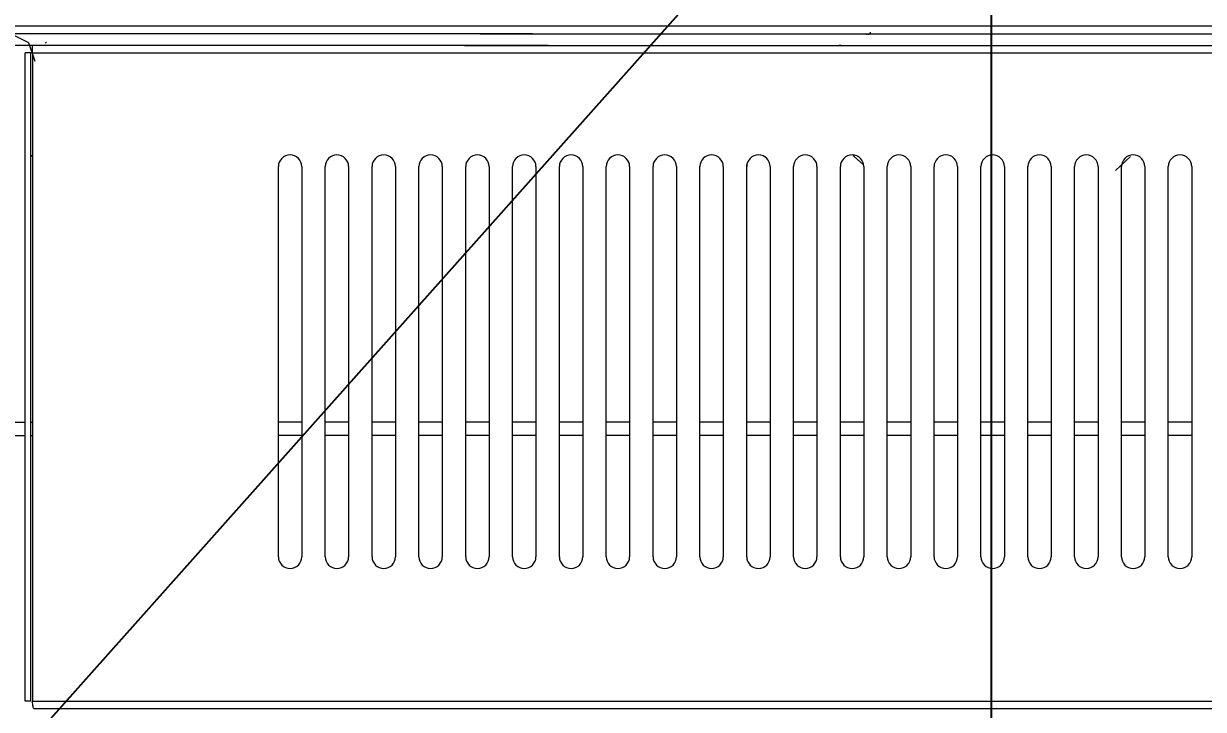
# Model space of a CAD drawing. Extents: x -2187 to 96136, y -11110 to 52208.
# Drawn here: x 43917.5 to 44219.7, y 18491.3 to 18667.1 of the extents above; entities that cross this region are included whole.
import ezdxf

# ---------------------------------------------------------------- set-up
doc = ezdxf.new("R2010")
doc.units = 0
doc.header["$LTSCALE"] = 1000
doc.header["$MEASUREMENT"] = 0
doc.linetypes.add('ACAD_ISO02W100', pattern=[15, 12, -3])
doc.layers.add('洗衣房设备', color=4, linetype='Continuous')
doc.styles.add('-宋体', font='', dxfattribs={"width": 0.8})
doc.styles.add('HZHT', font='hztxt_e.shx', dxfattribs={"width": 1.5, "bigfont": 'hztxt.shx'})
doc.styles.get('-宋体').set_extended_font_data('SimSun')
doc.dimstyles.new('50', dxfattribs={"dimscale": 30, "dimtxt": 3.5, "dimasz": 1.5, "dimexe": 0.8, "dimexo": 2, "dimgap": 0.8, "dimtad": 1, "dimdec": 0, "dimrnd": 5, "dimzin": 0, "dimdsep": 46, "dimtxsty": '-宋体', "dimblk": 'OBLIQUE', "dimcen": 0.6, "dimdle": 0.8, "dimclrd": 6, "dimclre": 6, "dimclrt": 6, "dimadec": 0, "dimazin": 0, "dimtfac": 1, "dimtdec": 0, "dimtofl": 0, "dimtmove": 2, "dimatfit": 3, "dimldrblk": 'OBLIQUE', "dimfxl": 0, "dimtolj": 1, "dimtzin": 0, "dimarcsym": 0})
doc.dimstyles.new('75', dxfattribs={"dimscale": 100, "dimtxt": 3, "dimasz": 1, "dimexe": 1, "dimexo": 1, "dimgap": 0.2, "dimtad": 1, "dimdec": 0, "dimrnd": 10, "dimzin": 0, "dimdsep": 46, "dimtxsty": 'HZHT', "dimblk1": 'ARCHTICK', "dimblk2": 'ARCHTICK', "dimsah": 1, "dimcen": 1, "dimdle": 0.5, "dimclrd": 1, "dimclre": 1, "dimadec": 0, "dimazin": 0, "dimtfac": 1, "dimtdec": 0, "dimtix": 1, "dimtmove": 2, "dimatfit": 3, "dimfxl": 0, "dimtolj": 1, "dimtzin": 0, "dimarcsym": 0})

# ---------------------------------------------------------------- blocks, each defined once
blk = doc.blocks.new('_ArchTick')
at = {"color": 0, "linetype": 'ByBlock', "const_width": 0.4}
blk.add_lwpolyline([(-0.5, -0.5), (0.5, 0.5)], dxfattribs=at)
blk = doc.blocks.new('*D127')
at = {"color": 1, "linetype": 'ACAD_ISO02W100', "lineweight": -2, "ltscale": 750}
for p, q in [((42390.1, 18544.5), (42390.1, 17223.45)), ((46340.1, 18544.5), (46340.1, 17223.45)), ((42340.1, 17323.45), (43087.63, 17323.45)), ((46390.1, 17323.45), (44337.63, 17323.45))]:
    blk.add_line(p, q, dxfattribs=at)
at = {"layer": 'Defpoints', "color": 0, "linetype": 'ACAD_ISO02W100', "ltscale": 750}
for p in [(42390.1, 18644.5), (46340.1, 18644.5), (46340.1, 17323.45)]:
    blk.add_point(p, dxfattribs=at)
at = {"color": 1, "linetype": 'ACAD_ISO02W100', "lineweight": -2, "ltscale": 750, "xscale": 100, "yscale": 100, "zscale": 100, "rotation": 180}
blk.add_blockref('_ArchTick', (42390.1, 17323.45), dxfattribs=at)
at = {"color": 1, "linetype": 'ACAD_ISO02W100', "lineweight": -2, "ltscale": 750, "xscale": 100, "yscale": 100, "zscale": 100}
blk.add_blockref('_ArchTick', (46340.1, 17323.45), dxfattribs=at)
at = {"color": 0, "linetype": 'ACAD_ISO02W100', "ltscale": 750, "insert": (43712.63, 17473.45), "char_height": 300, "attachment_point": 2, "style": 'HZHT'}
blk.add_mtext('\\A1;3950', dxfattribs=at)
blk = doc.blocks.new('_OBLIQUE')
at = {"color": 0, "linetype": 'ByBlock'}
blk.add_line((-0.5, -0.5), (0.5, 0.5), dxfattribs=at)
blk = doc.blocks.new('*D112')
at = {"layer": 'Defpoints', "color": 0, "linetype": 'ACAD_ISO02W100', "ltscale": 750}
for p in [(44165.36, 18776.32), (43868.1, 18411.5), (44574.11, 18411.5)]:
    blk.add_point(p, dxfattribs=at)
at = {"layer": '洗衣房设备', "color": 6, "linetype": 'ACAD_ISO02W100', "lineweight": -2, "ltscale": 750}
for p, q in [((44574.11, 18800.32), (44574.11, 18387.5)), ((44225.36, 18776.32), (44598.11, 18776.32)), ((43928.1, 18411.5), (44598.11, 18411.5))]:
    blk.add_line(p, q, dxfattribs=at)
at = {"layer": '洗衣房设备', "color": 6, "linetype": 'ACAD_ISO02W100', "lineweight": -2, "ltscale": 750, "xscale": 45, "yscale": 45, "zscale": 45}
for p, rotation in [((44574.11, 18776.32), 90), ((44574.11, 18411.5), 270)]:
    blk.add_blockref('_OBLIQUE', p, dxfattribs=dict(at, rotation=rotation))
at = {"layer": '洗衣房设备', "color": 6, "linetype": 'ACAD_ISO02W100', "ltscale": 750, "insert": (44497.61, 18593.91), "char_height": 105, "attachment_point": 5, "rotation": 90, "style": '-宋体'}
blk.add_mtext('\\A1;365', dxfattribs=at)
blk = doc.blocks.new('*D113')
at = {"layer": 'Defpoints', "color": 0, "linetype": 'ACAD_ISO02W100', "ltscale": 750}
for p in [(44165.36, 18776.32), (44400.1, 18644.5), (44400.1, 18267.54)]:
    blk.add_point(p, dxfattribs=at)
at = {"layer": '洗衣房设备', "color": 6, "linetype": 'ACAD_ISO02W100', "lineweight": -2, "ltscale": 750}
for p, q in [((44165.36, 18716.32), (44165.36, 18243.54)), ((44400.1, 18584.5), (44400.1, 18243.54)), ((44141.36, 18267.54), (44424.1, 18267.54))]:
    blk.add_line(p, q, dxfattribs=at)
at = {"layer": '洗衣房设备', "color": 6, "linetype": 'ACAD_ISO02W100', "lineweight": -2, "ltscale": 750, "xscale": 45, "yscale": 45, "zscale": 45, "rotation": 180}
blk.add_blockref('_OBLIQUE', (44165.36, 18267.54), dxfattribs=at)
at = {"layer": '洗衣房设备', "color": 6, "linetype": 'ACAD_ISO02W100', "lineweight": -2, "ltscale": 750, "xscale": 45, "yscale": 45, "zscale": 45}
blk.add_blockref('_OBLIQUE', (44400.1, 18267.54), dxfattribs=at)
at = {"layer": '洗衣房设备', "color": 6, "linetype": 'ACAD_ISO02W100', "ltscale": 750, "insert": (44282.73, 18344.04), "char_height": 105, "attachment_point": 5, "style": '-宋体'}
blk.add_mtext('\\A1;235', dxfattribs=at)

msp = doc.modelspace()

# ---------------------------------------------------------------- linework, layer by layer
at = {"color": 7, "linetype": 'Continuous', "lineweight": 15}
for p, q in [((43865.097, 18666.501), (44045.456, 18666.501)), ((43865.097, 18666.501), (44045.456, 18666.501)), ((44036.843, 18666.501), (44350.097, 18666.501)), ((44047.866, 18664.501), (43865.097, 18664.501)), ((44047.866, 18664.501), (43865.097, 18664.501)), ((43914.496, 18664.36), (43918.529, 18662.314)), ((44034.433, 18664.501), (44364.697, 18664.501)), ((44051.886, 18661.501), (43865.097, 18661.501)), ((44051.886, 18661.501), (43865.097, 18661.501)), ((43917.842, 18493.401), (43917.842, 18659.601)), ((43919.342, 18659.601), (43917.842, 18659.601)), ((43917.842, 18493.401), (43917.842, 18659.601)), ((43919.342, 18659.601), (43917.842, 18659.601)), ((43918.796, 18661.997), (43920.322, 18657.458)), ((43919.342, 18493.401), (43919.342, 18659.601)), ((43919.342, 18493.401), (43919.342, 18659.601)), ((43919.742, 18659.601), (43919.742, 18661.501)), ((43919.742, 18659.601), (43919.742, 18661.501)), ((43919.742, 18659.601), (43919.742, 18493.401)), ((43919.742, 18659.601), (43919.742, 18493.401)), ((44030.412, 18661.501), (44395.942, 18661.501)), ((44126.923, 18661.501), (44126.396, 18661.501)), ((44132.669, 18630.872), (44130.275, 18632.984)), ((44201.056, 18632.984), (44197.178, 18629.464)), ((43982.741, 18530.43), (43982.741, 18630.43)), ((43982.741, 18530.43), (43982.741, 18630.43)), ((43988.741, 18630.43), (43988.741, 18530.43)), ((43988.741, 18630.43), (43988.741, 18530.43)), ((43994.741, 18530.43), (43994.741, 18630.43)), ((43994.741, 18530.43), (43994.741, 18630.43)), ((44000.741, 18630.43), (44000.741, 18530.43)), ((44000.741, 18630.43), (44000.741, 18530.43)), ((44006.741, 18530.43), (44006.741, 18630.43)), ((44006.741, 18530.43), (44006.741, 18630.43)), ((44012.741, 18630.43), (44012.741, 18530.43)), ((44012.741, 18630.43), (44012.741, 18530.43)), ((44018.741, 18530.43), (44018.741, 18630.43)), ((44018.741, 18530.43), (44018.741, 18630.43)), ((44024.741, 18630.43), (44024.741, 18530.43)), ((44024.741, 18630.43), (44024.741, 18530.43)), ((44030.741, 18530.43), (44030.741, 18630.43)), ((44030.741, 18530.43), (44030.741, 18630.43)), ((44036.741, 18630.43), (44036.741, 18530.43)), ((44036.741, 18630.43), (44036.741, 18530.43)), ((44042.741, 18530.43), (44042.741, 18630.43)), ((44042.741, 18530.43), (44042.741, 18630.43)), ((44048.741, 18630.43), (44048.741, 18530.43)), ((44048.741, 18630.43), (44048.741, 18530.43)), ((44054.741, 18530.43), (44054.741, 18630.43)), ((44054.741, 18530.43), (44054.741, 18630.43)), ((44060.741, 18630.43), (44060.741, 18530.43)), ((44060.741, 18630.43), (44060.741, 18530.43)), ((44066.741, 18530.43), (44066.741, 18630.43)), ((44066.741, 18530.43), (44066.741, 18630.43)), ((44072.741, 18630.43), (44072.741, 18530.43)), ((44072.741, 18630.43), (44072.741, 18530.43)), ((44078.741, 18530.43), (44078.741, 18630.43)), ((44078.741, 18530.43), (44078.741, 18630.43)), ((44084.741, 18630.43), (44084.741, 18530.43)), ((44084.741, 18630.43), (44084.741, 18530.43)), ((44090.741, 18530.43), (44090.741, 18630.43)), ((44090.741, 18530.43), (44090.741, 18630.43)), ((44090.741, 18530.43), (44090.741, 18630.43)), ((44096.741, 18630.43), (44096.741, 18530.43)), ((44096.741, 18630.43), (44096.741, 18530.43)), ((44096.741, 18630.43), (44096.741, 18530.43)), ((44102.741, 18630.43), (44102.797, 18631.008)), ((44102.741, 18630.43), (44102.797, 18631.008)), ((44102.741, 18530.43), (44102.741, 18630.43)), ((44102.741, 18530.43), (44102.741, 18630.43)), ((44102.741, 18530.43), (44102.741, 18630.43)), ((44108.741, 18630.43), (44108.741, 18530.43)), ((44114.741, 18530.43), (44114.741, 18630.43)), ((44120.741, 18630.43), (44120.741, 18530.43)), ((44126.741, 18530.43), (44126.741, 18630.43)), ((44132.741, 18630.43), (44132.741, 18530.43)), ((44138.741, 18530.43), (44138.741, 18630.43)), ((44138.741, 18530.43), (44138.741, 18630.43)), ((44144.741, 18630.43), (44144.741, 18530.43)), ((44144.741, 18630.43), (44144.741, 18530.43)), ((44150.741, 18530.43), (44150.741, 18630.43)), ((44150.741, 18530.43), (44150.741, 18630.43)), ((44156.741, 18630.43), (44156.741, 18530.43)), ((44156.741, 18630.43), (44156.741, 18530.43)), ((44162.741, 18530.43), (44162.741, 18630.43)), ((44162.741, 18530.43), (44162.741, 18630.43)), ((44168.741, 18630.43), (44168.741, 18530.43)), ((44168.741, 18630.43), (44168.741, 18530.43)), ((44174.741, 18530.43), (44174.741, 18630.43)), ((44180.741, 18630.43), (44180.741, 18530.43)), ((44186.741, 18530.43), (44186.741, 18630.43)), ((44192.741, 18630.43), (44192.741, 18530.43)), ((44198.741, 18530.43), (44198.741, 18630.43)), ((44204.741, 18630.43), (44204.741, 18530.43)), ((44210.741, 18530.43), (44210.741, 18630.43)), ((44216.741, 18630.43), (44216.741, 18530.43)), ((44216.741, 18624.155), (44216.741, 18530.43)), ((44216.741, 18624.155), (44216.741, 18530.43)), ((44108.741, 18622.535), (44108.741, 18530.43)), ((44108.741, 18622.535), (44108.741, 18530.43)), ((44210.741, 18530.43), (44210.741, 18617.349)), ((44210.741, 18530.43), (44210.741, 18617.349)), ((44114.741, 18530.43), (44114.741, 18616.102)), ((44114.741, 18530.43), (44114.741, 18616.102)), ((44120.741, 18611.053), (44120.741, 18530.43)), ((44120.741, 18611.053), (44120.741, 18530.43)), ((44204.741, 18612.041), (44204.741, 18530.43)), ((44204.741, 18612.041), (44204.741, 18530.43)), ((44126.741, 18530.43), (44126.741, 18607.032)), ((44126.741, 18530.43), (44126.741, 18607.032)), ((44198.741, 18530.43), (44198.741, 18607.82)), ((44198.741, 18530.43), (44198.741, 18607.82)), ((44132.741, 18603.842), (44132.741, 18530.43)), ((44132.741, 18603.842), (44132.741, 18530.43)), ((44186.741, 18530.43), (44186.741, 18601.837)), ((44186.741, 18530.43), (44186.741, 18601.837)), ((44192.741, 18604.464), (44192.741, 18530.43)), ((44192.741, 18604.464), (44192.741, 18530.43)), ((44138.741, 18530.43), (44138.741, 18601.359)), ((44138.741, 18530.43), (44138.741, 18601.359)), ((44144.741, 18599.504), (44144.741, 18530.43)), ((44144.741, 18599.504), (44144.741, 18530.43)), ((44180.741, 18599.852), (44180.741, 18530.43)), ((44180.741, 18599.852), (44180.741, 18530.43)), ((44150.741, 18530.43), (44150.741, 18598.227)), ((44150.741, 18530.43), (44150.741, 18598.227)), ((44156.741, 18597.494), (44156.741, 18530.43)), ((44156.741, 18597.494), (44156.741, 18530.43)), ((44162.741, 18530.43), (44162.741, 18597.289)), ((44162.741, 18530.43), (44162.741, 18597.289)), ((44168.741, 18597.606), (44168.741, 18530.43)), ((44168.741, 18597.606), (44168.741, 18530.43)), ((44174.741, 18530.43), (44174.741, 18598.454)), ((44174.741, 18530.43), (44174.741, 18598.454)), ((43875.097, 18561.501), (43917.842, 18561.501)), ((43875.097, 18561.501), (43917.842, 18561.501)), ((43919.342, 18561.501), (43919.742, 18561.501)), ((43919.342, 18561.501), (43919.742, 18561.501)), ((43988.741, 18561.501), (43982.741, 18561.501)), ((43988.741, 18561.501), (43982.741, 18561.501)), ((44000.741, 18561.501), (43994.741, 18561.501)), ((44000.741, 18561.501), (43994.741, 18561.501)), ((44012.741, 18561.501), (44006.741, 18561.501)), ((44012.741, 18561.501), (44006.741, 18561.501)), ((44024.741, 18561.501), (44018.741, 18561.501)), ((44024.741, 18561.501), (44018.741, 18561.501)), ((44036.741, 18561.501), (44030.741, 18561.501)), ((44036.741, 18561.501), (44030.741, 18561.501)), ((44048.741, 18561.501), (44042.741, 18561.501)), ((44048.741, 18561.501), (44042.741, 18561.501)), ((44060.741, 18561.501), (44054.741, 18561.501)), ((44060.741, 18561.501), (44054.741, 18561.501)), ((44072.741, 18561.501), (44066.741, 18561.501)), ((44072.741, 18561.501), (44066.741, 18561.501)), ((44084.741, 18561.501), (44078.741, 18561.501)), ((44084.741, 18561.501), (44078.741, 18561.501)), ((44096.741, 18561.501), (44090.741, 18561.501)), ((44096.741, 18561.501), (44090.741, 18561.501)), ((44096.741, 18561.501), (44090.741, 18561.501)), ((44108.741, 18561.501), (44102.741, 18561.501)), ((44108.741, 18561.501), (44102.741, 18561.501)), ((44108.741, 18561.501), (44102.741, 18561.501)), ((44120.741, 18561.501), (44114.741, 18561.501)), ((44120.741, 18561.501), (44114.741, 18561.501)), ((44120.741, 18561.501), (44114.741, 18561.501)), ((44132.741, 18561.501), (44126.741, 18561.501)), ((44132.741, 18561.501), (44126.741, 18561.501)), ((44132.741, 18561.501), (44126.741, 18561.501)), ((44144.741, 18561.501), (44138.741, 18561.501)), ((44144.741, 18561.501), (44138.741, 18561.501)), ((44144.741, 18561.501), (44138.741, 18561.501)), ((44144.741, 18561.501), (44138.741, 18561.501)), ((44156.741, 18561.501), (44150.741, 18561.501)), ((44156.741, 18561.501), (44150.741, 18561.501)), ((44156.741, 18561.501), (44150.741, 18561.501)), ((44156.741, 18561.501), (44150.741, 18561.501)), ((44168.741, 18561.501), (44162.741, 18561.501)), ((44168.741, 18561.501), (44162.741, 18561.501)), ((44168.741, 18561.501), (44162.741, 18561.501)), ((44168.741, 18561.501), (44162.741, 18561.501)), ((44180.741, 18561.501), (44174.741, 18561.501)), ((44180.741, 18561.501), (44174.741, 18561.501)), ((44180.741, 18561.501), (44174.741, 18561.501)), ((44192.741, 18561.501), (44186.741, 18561.501)), ((44192.741, 18561.501), (44186.741, 18561.501)), ((44192.741, 18561.501), (44186.741, 18561.501)), ((44204.741, 18561.501), (44198.741, 18561.501)), ((44204.741, 18561.501), (44198.741, 18561.501)), ((44204.741, 18561.501), (44198.741, 18561.501)), ((44216.741, 18561.501), (44210.741, 18561.501)), ((44216.741, 18561.501), (44210.741, 18561.501)), ((44216.741, 18561.501), (44210.741, 18561.501)), ((43919.342, 18493.401), (43917.842, 18493.401)), ((43919.342, 18493.401), (43917.842, 18493.401)), ((43919.742, 18493.401), (44395.942, 18493.401)), ((43919.742, 18493.401), (44395.942, 18493.401)), ((43920.096, 18491.501), (44395.588, 18491.501)), ((43920.096, 18491.501), (44395.588, 18491.501))]:
    msp.add_line(p, q, dxfattribs=at)
at = {"color": 8, "linetype": 'Continuous', "lineweight": 15}
for p, q in [((43919.742, 18659.601), (44054.739, 18659.601)), ((43919.742, 18659.601), (44054.739, 18659.601)), ((44027.56, 18659.601), (44395.942, 18659.601)), ((43875.097, 18564.901), (43917.842, 18564.901)), ((43875.097, 18564.901), (43917.842, 18564.901)), ((43919.342, 18564.901), (43919.742, 18564.901)), ((43919.342, 18564.901), (43919.742, 18564.901)), ((43988.741, 18564.901), (43982.741, 18564.901)), ((43988.741, 18564.901), (43982.741, 18564.901)), ((44000.741, 18564.901), (43994.741, 18564.901)), ((44000.741, 18564.901), (43994.741, 18564.901)), ((44012.741, 18564.901), (44006.741, 18564.901)), ((44012.741, 18564.901), (44006.741, 18564.901)), ((44024.741, 18564.901), (44018.741, 18564.901)), ((44024.741, 18564.901), (44018.741, 18564.901)), ((44036.741, 18564.901), (44030.741, 18564.901)), ((44036.741, 18564.901), (44030.741, 18564.901)), ((44048.741, 18564.901), (44042.741, 18564.901)), ((44048.741, 18564.901), (44042.741, 18564.901)), ((44060.741, 18564.901), (44054.741, 18564.901)), ((44060.741, 18564.901), (44054.741, 18564.901)), ((44072.741, 18564.901), (44066.741, 18564.901)), ((44072.741, 18564.901), (44066.741, 18564.901)), ((44084.741, 18564.901), (44078.741, 18564.901)), ((44084.741, 18564.901), (44078.741, 18564.901)), ((44096.741, 18564.901), (44090.741, 18564.901)), ((44096.741, 18564.901), (44090.741, 18564.901)), ((44096.741, 18564.901), (44090.741, 18564.901)), ((44108.741, 18564.901), (44102.741, 18564.901)), ((44108.741, 18564.901), (44102.741, 18564.901)), ((44108.741, 18564.901), (44102.741, 18564.901)), ((44120.741, 18564.901), (44114.741, 18564.901)), ((44120.741, 18564.901), (44114.741, 18564.901)), ((44120.741, 18564.901), (44114.741, 18564.901)), ((44132.741, 18564.901), (44126.741, 18564.901)), ((44132.741, 18564.901), (44126.741, 18564.901)), ((44132.741, 18564.901), (44126.741, 18564.901)), ((44144.741, 18564.901), (44138.741, 18564.901)), ((44144.741, 18564.901), (44138.741, 18564.901)), ((44144.741, 18564.901), (44138.741, 18564.901)), ((44144.741, 18564.901), (44138.741, 18564.901)), ((44156.741, 18564.901), (44150.741, 18564.901)), ((44156.741, 18564.901), (44150.741, 18564.901)), ((44156.741, 18564.901), (44150.741, 18564.901)), ((44156.741, 18564.901), (44150.741, 18564.901)), ((44168.741, 18564.901), (44162.741, 18564.901)), ((44168.741, 18564.901), (44162.741, 18564.901)), ((44168.741, 18564.901), (44162.741, 18564.901)), ((44168.741, 18564.901), (44162.741, 18564.901)), ((44180.741, 18564.901), (44174.741, 18564.901)), ((44180.741, 18564.901), (44174.741, 18564.901)), ((44180.741, 18564.901), (44174.741, 18564.901)), ((44192.741, 18564.901), (44186.741, 18564.901)), ((44192.741, 18564.901), (44186.741, 18564.901)), ((44192.741, 18564.901), (44186.741, 18564.901)), ((44204.741, 18564.901), (44198.741, 18564.901)), ((44204.741, 18564.901), (44198.741, 18564.901)), ((44204.741, 18564.901), (44198.741, 18564.901)), ((44216.741, 18564.901), (44210.741, 18564.901)), ((44216.741, 18564.901), (44210.741, 18564.901)), ((44216.741, 18564.901), (44210.741, 18564.901))]:
    msp.add_line(p, q, dxfattribs=at)
at = {"color": 7, "linetype": 'Continuous', "lineweight": 15}
for centre, start, end in [((43985.741, 18630.43), 0, 180), ((43985.741, 18630.43), 0, 180), ((43997.741, 18630.43), 0, 180), ((43997.741, 18630.43), 0, 180), ((44009.741, 18630.43), 0, 180), ((44009.741, 18630.43), 0, 180), ((44021.741, 18630.43), 0, 180), ((44021.741, 18630.43), 0, 180), ((44033.741, 18630.43), 0, 180), ((44033.741, 18630.43), 0, 180), ((44045.741, 18630.43), 0, 180), ((44045.741, 18630.43), 0, 180), ((44057.741, 18630.43), 0, 180), ((44057.741, 18630.43), 0, 180), ((44069.741, 18630.43), 0, 180), ((44069.741, 18630.43), 0, 180), ((44081.741, 18630.43), 0, 180), ((44081.741, 18630.43), 0, 180), ((44093.741, 18630.43), 0, 180), ((44093.741, 18630.43), 0, 180), ((44093.741, 18630.43), 0, 180), ((44105.741, 18630.43), 0, 180), ((44117.741, 18630.43), 0, 180), ((44129.741, 18630.43), 0, 180), ((44141.741, 18630.43), 0, 180), ((44141.741, 18630.43), 0, 180), ((44153.741, 18630.43), 0, 180), ((44153.741, 18630.43), 0, 180), ((44165.741, 18630.43), 0, 180), ((44165.741, 18630.43), 0, 180), ((44177.741, 18630.43), 0, 180), ((44189.741, 18630.43), 0, 180), ((44201.741, 18630.43), 0, 180), ((44213.741, 18630.43), 0, 180), ((43985.741, 18530.43), 180, 0), ((43985.741, 18530.43), 180, 0), ((43997.741, 18530.43), 180, 0), ((43997.741, 18530.43), 180, 0), ((44009.741, 18530.43), 180, 0), ((44009.741, 18530.43), 180, 0), ((44021.741, 18530.43), 180, 0), ((44021.741, 18530.43), 180, 0), ((44033.741, 18530.43), 180, 0), ((44033.741, 18530.43), 180, 0), ((44045.741, 18530.43), 180, 0), ((44045.741, 18530.43), 180, 0), ((44057.741, 18530.43), 180, 0), ((44057.741, 18530.43), 180, 0), ((44069.741, 18530.43), 180, 0), ((44069.741, 18530.43), 180, 0), ((44081.741, 18530.43), 180, 0), ((44081.741, 18530.43), 180, 0), ((44093.741, 18530.43), 180, 0), ((44093.741, 18530.43), 180, 0), ((44093.741, 18530.43), 180, 0), ((44105.741, 18530.43), 180, 0), ((44105.741, 18530.43), 180, 0), ((44105.741, 18530.43), 180, 0), ((44117.741, 18530.43), 180, 0), ((44117.741, 18530.43), 180, 0), ((44117.741, 18530.43), 180, 0), ((44129.741, 18530.43), 180, 0), ((44129.741, 18530.43), 180, 0), ((44129.741, 18530.43), 180, 0), ((44141.741, 18530.43), 180, 0), ((44141.741, 18530.43), 180, 0), ((44141.741, 18530.43), 180, 0), ((44141.741, 18530.43), 180, 0), ((44153.741, 18530.43), 180, 0), ((44153.741, 18530.43), 180, 0), ((44153.741, 18530.43), 180, 0), ((44153.741, 18530.43), 180, 0), ((44165.741, 18530.43), 180, 0), ((44165.741, 18530.43), 180, 0), ((44165.741, 18530.43), 180, 0), ((44165.741, 18530.43), 180, 0), ((44177.741, 18530.43), 180, 0), ((44177.741, 18530.43), 180, 0), ((44177.741, 18530.43), 180, 0), ((44189.741, 18530.43), 180, 0), ((44189.741, 18530.43), 180, 0), ((44189.741, 18530.43), 180, 0), ((44201.741, 18530.43), 180, 0), ((44201.741, 18530.43), 180, 0), ((44201.741, 18530.43), 180, 0), ((44213.741, 18530.43), 180, 0), ((44213.741, 18530.43), 180, 0), ((44213.741, 18530.43), 180, 0)]:
    msp.add_arc(centre, 3, start, end, dxfattribs=at)
for points, knots in [([(43918.529, 18662.314), (43918.584, 18662.281), (43918.694, 18662.215), (43918.768, 18662.083), (43918.793, 18662.005), (43918.796, 18661.997)], [0, 0, 0, 0, 0.4701431, 0.9408135, 1, 1, 1, 1]), ([(43923.198, 18662.057), (43923.197, 18662.068), (43923.194, 18662.128), (43923.215, 18662.207), (43923.253, 18662.284), (43923.29, 18662.295), (43923.308, 18662.3)], [0, 0, 0, 0, 0.07630564, 0.40194015, 0.72705723, 1, 1, 1, 1]), ([(44133.294, 18664.36), (44133.367, 18664.391), (44133.515, 18664.453), (44133.68, 18664.418), (44133.763, 18664.4)], [0, 0, 0, 0, 0.4979887, 1, 1, 1, 1]), ([(44133.763, 18664.4), (44133.845, 18664.384), (44134.01, 18664.352), (44134.235, 18664.426), (44134.394, 18664.586), (44134.464, 18664.743), (44134.486, 18664.836), (44134.491, 18664.857)], [0, 0, 0, 0, 0.2565569, 0.5151366, 0.7371641, 0.9408568, 1, 1, 1, 1]), ([(43919.596, 18633.301), (43919.571, 18633.257), (43919.521, 18633.169), (43919.415, 18633.052), (43919.353, 18632.991), (43919.346, 18632.984)], [0, 0, 0, 0, 0.4701431, 0.9408135, 1, 1, 1, 1]), ([(44130.275, 18632.984), (44130.22, 18633.038), (44130.111, 18633.147), (44130.037, 18633.25), (44130.01, 18633.296), (44130.007, 18633.301)], [0, 0, 0, 0, 0.4701431, 0.9408135, 1, 1, 1, 1])]:
    msp.add_open_spline(points, degree=3, knots=knots, dxfattribs=at)
msp.add_open_spline([(43920.096, 18491.501), (43920.066, 18491.53), (43920.007, 18491.587), (43919.919, 18492.026), (43919.83, 18492.654), (43919.771, 18493.152), (43919.742, 18493.401)], degree=3, dxfattribs=at)
msp.add_open_spline([(43920.096, 18491.501), (43920.066, 18491.53), (43920.007, 18491.587), (43919.919, 18492.026), (43919.83, 18492.654), (43919.771, 18493.152), (43919.742, 18493.401)], degree=3, dxfattribs=at)

# ---------------------------------------------------------------- dimensions: what is measured, and where the dimension line sits
at = {"color": 1, "linetype": 'ACAD_ISO02W100', "ltscale": 750}
dim = msp.add_linear_dim(base=(46340.097, 17323.451), p1=(42390.097, 18644.501), p2=(46340.097, 18644.501), angle=180, dimstyle='75', override={"dimfxl": 3.25}, dxfattribs=at)
dim.commit()
dim.dimension.update_dxf_attribs({"geometry": '*D127', "text_midpoint": (43712.631, 17323.451), "dimtype": 160})
at = {"layer": '洗衣房设备', "color": 2, "linetype": 'ACAD_ISO02W100', "ltscale": 750}
for base, p2, angle, picture, middle in [((44574.109, 18411.501), (43868.097, 18411.501), 270, '*D112', (44497.609, 18593.911)), ((44400.097, 18267.536), (44400.097, 18644.501), 180, '*D113', (44282.729, 18344.036))]:
    dim = msp.add_linear_dim(base=base, p1=(44165.362, 18776.32), p2=p2, angle=angle, dimstyle='50', dxfattribs=at)
    dim.commit()
    dim.dimension.update_dxf_attribs({"geometry": picture, "text_midpoint": middle})

# ---------------------------------------------------------------- leaders
msp.add_leader([(44154.844, 18747.704), (43593.03, 18116.862)], dimstyle='75', override={"dimscale": 50, "dimgap": 0.2, "dimtad": 0, "dimfxl": 0.5, "dimfxlon": 1}, dxfattribs=at)

doc.saveas('drawing.dxf')
